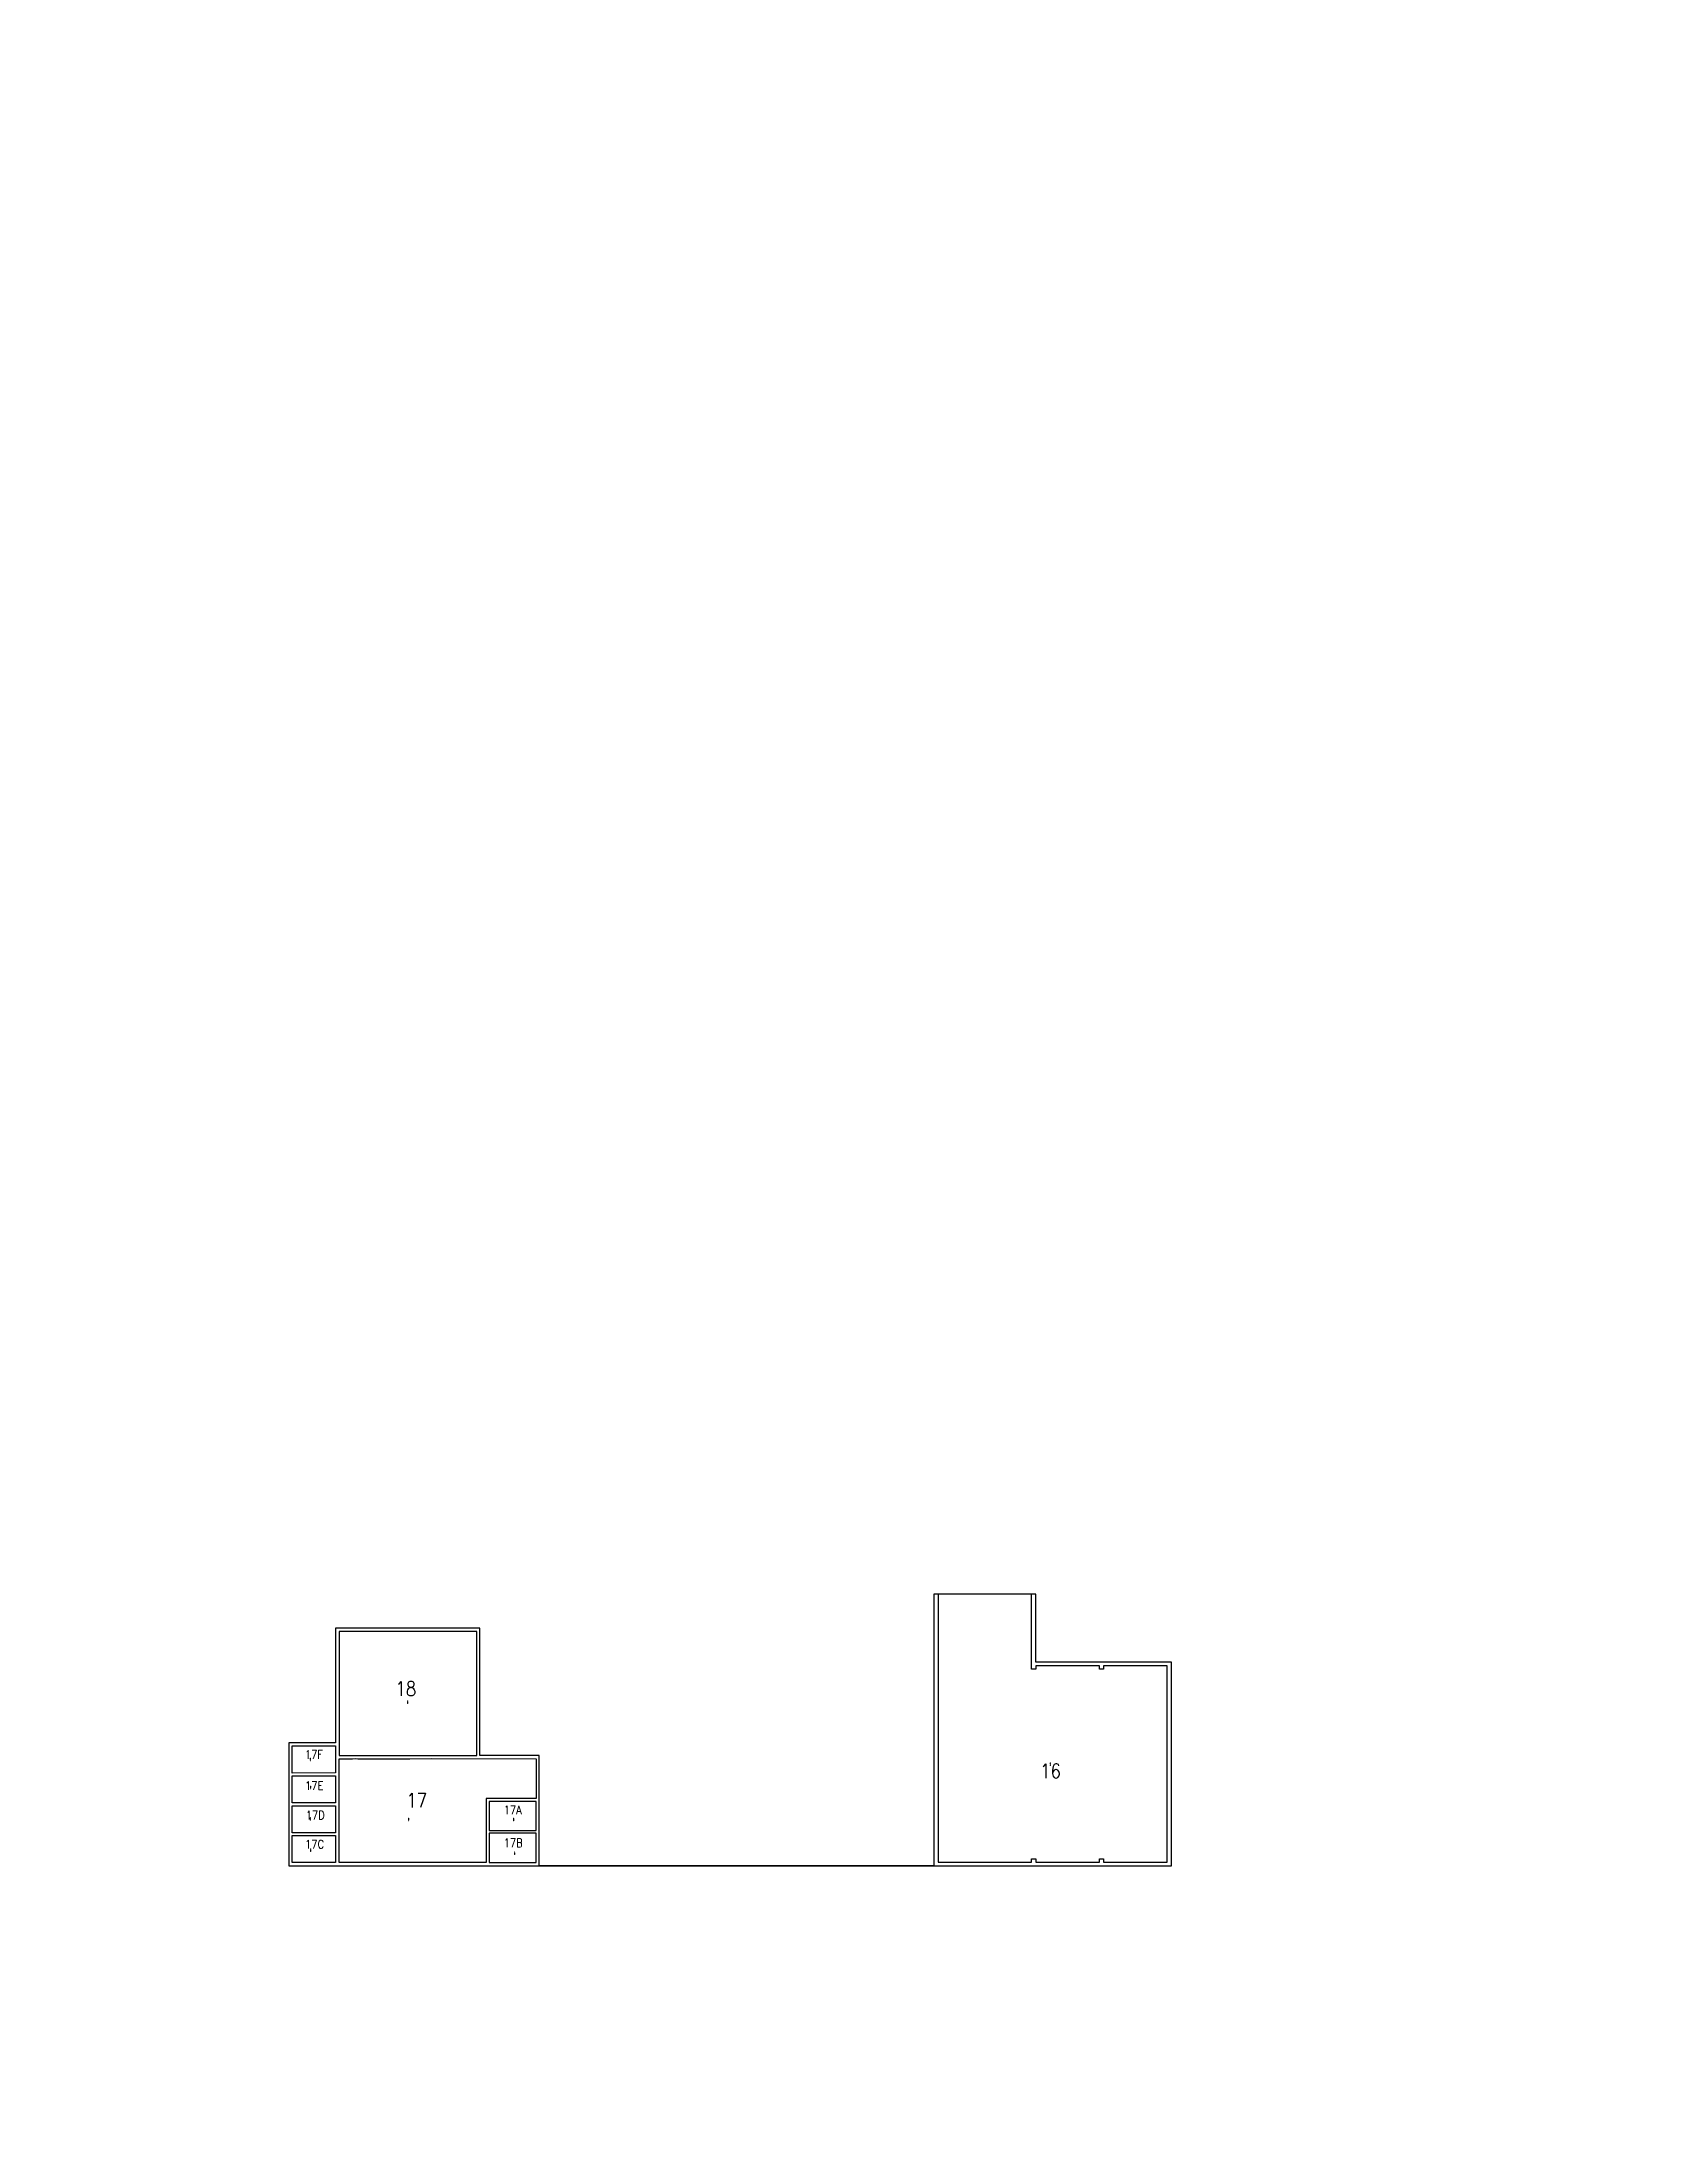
# Paper-space layout 'Layout1' of a CAD drawing. Header units: inches. Extents: x 0 to 8.5, y 0 to 11.
# The model-space entities are those that its viewports show. They can reach past a viewport. Long polylines and large blocks are cut down to what shows.
import ezdxf
from ezdxf.enums import TextEntityAlignment as Align

# ---------------------------------------------------------------- set-up
doc = ezdxf.new("R2010")
doc.units = ezdxf.units.IN
doc.header["$LTSCALE"] = 10
doc.header["$MEASUREMENT"] = 0
doc.layers.get('Defpoints').update_dxf_attribs({"linetype": 'CONTINUOUS'})
for name, color, linetype in [('A-IDEN-SNUM', 4, 'CONTINUOUS'), ('A-IDEN-VNUM', 4, 'CONTINUOUS'), ('AREA-ASSIGN', 7, 'CONTINUOUS'), ('AREA-GROSS', 1, 'CONTINUOUS')]:
    doc.layers.add(name, color=color, linetype=linetype)
doc.layers.get('Defpoints').off()
doc.styles.add('ROOMSNUMBER', font='TXT.SHX', dxfattribs={"height": 0.03})
doc.styles.add('ROOMVNUMBER', font='simplex.shx', dxfattribs={"width": 0.85})

msp = doc.modelspace()

# ---------------------------------------------------------------- linework, layer by layer
at = {"layer": 'AREA-ASSIGN'}
for points in [[(69202589.4, 27672702.3), (69202613.4, 27672581.7), (69202538.4, 27672566.7), (69202514.3, 27672687.3)], [(69202621.3, 27672583.2), (69202597.2, 27672703.8), (69202672.2, 27672718.8), (69202696.3, 27672598.2)], [(69202423.6, 27672669.2), (69202447.7, 27672548.6), (69202372.7, 27672533.6), (69202348.6, 27672654.2)], [(69202506.5, 27672685.7), (69202530.6, 27672565.1), (69202455.6, 27672550.1), (69202431.5, 27672670.8)], [(69202671.8, 27672583.1), (69202709.2, 27672395.8), (69202710.3, 27672389.9), (69202710.9, 27672387), (69202722.7, 27672328.1), (69202723.3, 27672325.2), (69202724.4, 27672319.3), (69202747.9, 27672201.6), (69202759.7, 27672204), (69202818.5, 27672215.7), (69202822.5, 27672216.5), (69202874.4, 27672226.9), (69202880.3, 27672228.1), (69202912.7, 27672234.5), (69202971.5, 27672246.3), (69203003.9, 27672252.7), (69203009.8, 27672253.9), (69203092.1, 27672270.3), (69203068.6, 27672388), (69203067.5, 27672393.9), (69203066.9, 27672396.8), (69203055.1, 27672455.7), (69203054.6, 27672458.6), (69203053.4, 27672464.5), (69203016, 27672651.8)], [(69202661.2, 27672013), (69202633.6, 27672151.3), (69202604.2, 27672145.4), (69202568.9, 27672138.4), (69202513.9, 27672127.4), (69202478.6, 27672120.3), (69202456.1, 27672115.8), (69202374.6, 27672523.8), (69202663, 27672581.3), (69202670.4, 27672544.1), (69202672.2, 27672535.3), (69202673.3, 27672529.4), (69202702.1, 27672385.2), (69202713.9, 27672326.4), (69202772, 27672035.1), (69202667.1, 27672014.2)], [(69202515.5, 27672119.5), (69202480.2, 27672112.5), (69202457.6, 27672108), (69202483.7, 27671977.6), (69202565.1, 27671993.8), (69202539, 27672124.2)], [(69202605.7, 27672137.6), (69202570.4, 27672130.5), (69202546.9, 27672125.8), (69202572.9, 27671995.4), (69202653.3, 27672011.4), (69202627.3, 27672141.9)], [(69202758.9, 27670603.9), (69202768.7, 27670605.8), (69202771.1, 27670594.1), (69202761.2, 27670592.1), (69202796.5, 27670415.6), (69202806.3, 27670417.5), (69202808.6, 27670405.8), (69202798.8, 27670403.8), (69202834.1, 27670227.3), (69203379.3, 27670336.1), (69203344.1, 27670512.6), (69203334.3, 27670510.7), (69203331.9, 27670522.5), (69203341.7, 27670524.4), (69203306.5, 27670700.9), (69203296.7, 27670699), (69203294.3, 27670710.7), (69203502.2, 27670752.2), (69203450.6, 27671011.1), (69203178.9, 27670956.9), (69203006.3, 27670922.5), (69202707.2, 27670862.8)]]:
    msp.add_lwpolyline(points, close=True, dxfattribs=at)
at = {"layer": 'AREA-GROSS'}
msp.add_lwpolyline([(69202476.6, 27671967), (69202826.6, 27670213.6), (69203391.5, 27670326.3), (69203316.3, 27670702.9), (69203504.6, 27670740.5), (69203448.2, 27671022.9), (69203176.6, 27670968.7), (69203004, 27670934.2), (69202695.1, 27670872.6), (69202476.6, 27671967), (69202668.8, 27672005.3), (69202782.6, 27672028.1), (69202749.7, 27672192.8), (69202761.5, 27672195.2), (69202820.3, 27672206.9), (69202824.2, 27672207.7), (69202914.4, 27672225.7), (69202973.3, 27672237.4), (69203102.7, 27672263.3), (69203089, 27672331.9), (69203088.2, 27672335.8), (69203075.7, 27672398.6), (69203064, 27672457.4), (69203053.8, 27672508.4), (69203053, 27672512.4), (69203022.9, 27672663.4), (69202705.1, 27672600), (69202679.3, 27672729.4), (69202338, 27672661.3), (69202363.9, 27672531.8), (69202476.6, 27671967), (69202476.6, 27671967)], close=True, dxfattribs=at)

# ---------------------------------------------------------------- texts
at = {"layer": 'A-IDEN-SNUM', "style": 'ROOMSNUMBER', "width": 0.85}
for s, p in [('02100017E0', (69202563.3, 27672643.2)), ('02100017F0', (69202640.9, 27672659.4)), ('02100017C0', (69202389.7, 27672608.5)), ('02100017D0', (69202476.7, 27672626.7)), ('0210001800', (69202853.9, 27672421.6)), ('0210001700', (69202528.9, 27672353.7)), ('02100017A0', (69202587.1, 27672062.4)), ('02100017B0', (69202494.5, 27672040.9)), ('0210001600', (69203038.2, 27670604.5))]:
    msp.add_text(s, height=1, rotation=11.28839, dxfattribs=at).set_placement(p)
at = {"layer": 'A-IDEN-VNUM', "style": 'ROOMVNUMBER', "width": 0.85}
for s, height, p in [('17D', 24, (69202493.2, 27672616.3)), ('17E', 24, (69202574.4, 27672635.5)), ('17F', 24, (69202660.7, 27672653.7)), ('17C', 24, (69202412, 27672602.1)), ('18', 40.5, (69202894.1, 27672435.2)), ('17', 40.5, (69202590.3, 27672343)), ('17B', 24, (69202525.8, 27672052.1)), ('17A', 24, (69202616.9, 27672071.3)), ('16', 40.5, (69203022.5, 27670601.4))]:
    msp.add_text(s, height=height, rotation=281.28839, dxfattribs=at).set_placement(p, align=Align.MIDDLE_CENTER)

psp = doc.layouts.get("Layout1")

# ---------------------------------------------------------------- viewports
at = {"layer": 'Defpoints', "view_target_point": (5767080.725, 2306081.991), "view_twist_angle": 78.71160945254}
psp.add_viewport(center=(4.25, 5.5), size=(8.5, 10.9999), view_center_point=(-12456959.913, 67175692.295), view_height=5939.9405, dxfattribs=at)

doc.saveas('drawing.dxf')
